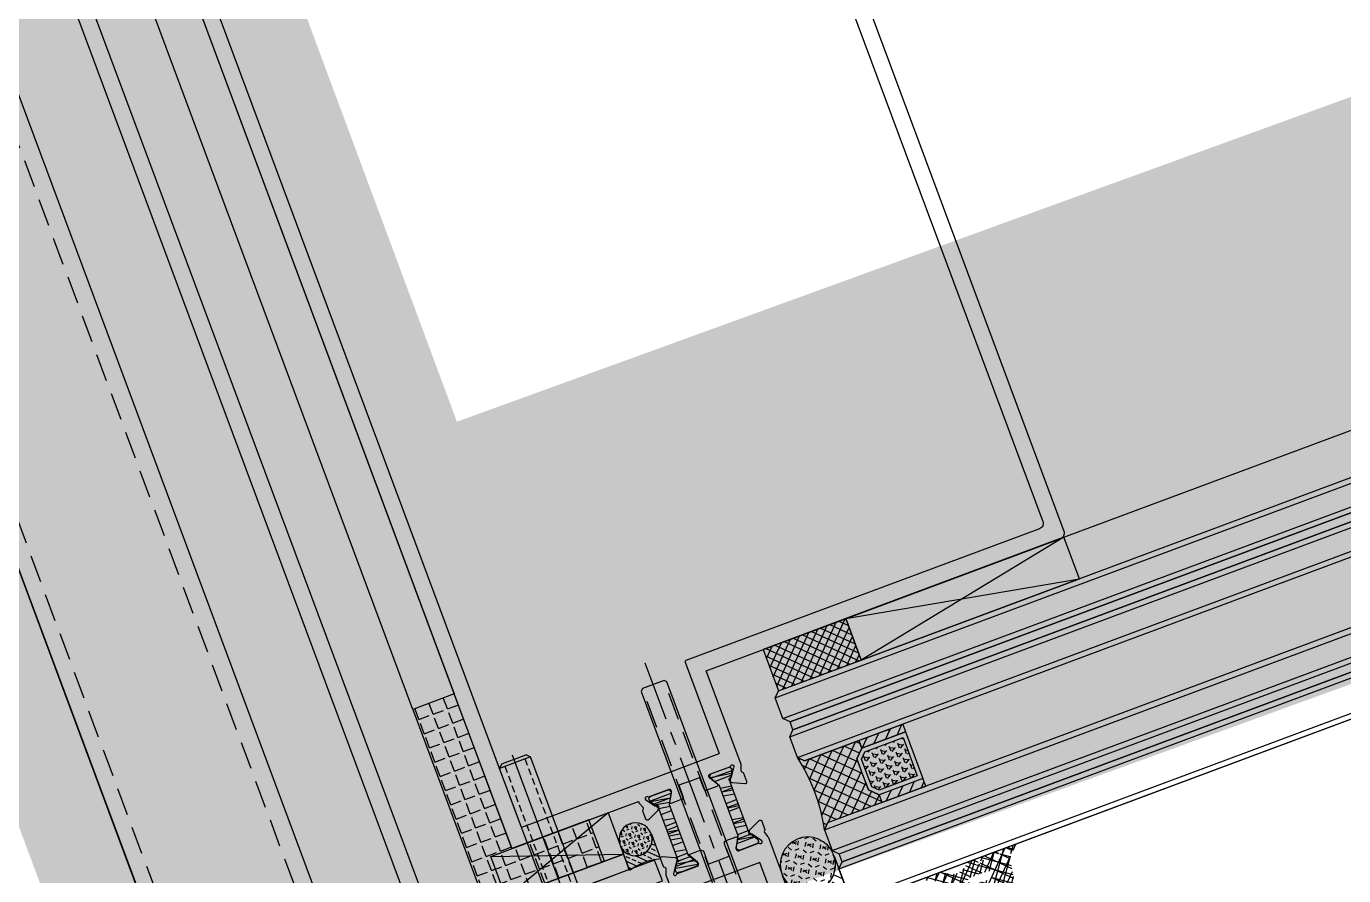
# Model space of a CAD drawing. Extents: x 12199666 to 24617114, y 1197707 to 2548648.
# Drawn here: x 12307896.8 to 12308135.7, y 1247603.9 to 1247757.8 of the extents above; entities that cross this region are included whole.
import ezdxf

# ---------------------------------------------------------------- set-up
doc = ezdxf.new("R2010")
doc.units = 0
doc.header["$LTSCALE"] = 10
doc.header["$MEASUREMENT"] = 0
for name, pattern in [('TX-PLAN-T1-F11$0$CENTER', [2, 1.25, -0.25, 0.25, -0.25]), ('TX-PLAN-T1-F11$0$CENTER2', [1.125, 0.75, -0.125, 0.125, -0.125]), ('TX-PLAN-T1-F11$0$DASHED', [0.75, 0.5, -0.25]), ('TX-PLAN-T1-F11$0$HIDDEN', [0.375, 0.25, -0.125])]:
    doc.linetypes.add(name, pattern=pattern)
for name, color, linetype in [('TX-PLAN-T1-F11$0$01', 1, 'Continuous'), ('TX-PLAN-T1-F11$0$F-Alum', 4, 'Continuous'), ('TX-PLAN-T1-F11$0$F-Bolt', 32, 'Continuous'), ('TX-PLAN-T1-F11$0$F-dashed line', 8, 'TX-PLAN-T1-F11$0$DASHED'), ('TX-PLAN-T1-F11$0$F-Glass', 5, 'Continuous'), ('TX-PLAN-T1-F11$0$F-Glazing', 8, 'Continuous'), ('TX-PLAN-T1-F11$0$F-Misc', 1, 'Continuous'), ('TX-PLAN-T1-F11$0$F-seslants', 8, 'Continuous'), ('TX-PLAN-T1-F11$0$F_MISC', 8, 'Continuous'), ('TX-PLAN-T1-F11$0$HAT', 155, 'Continuous'), ('TX-PLAN-T1-F11$0$Hatch', 8, 'Continuous'), ('TX-PLAN-T1-F11$0$Hatch @ 1 VP1', 8, 'Continuous'), ('TX-PLAN-T1-F11$0$Hatch @ 1 VPModel', 8, 'Continuous'), ('TX-PLAN-T1-F11$0$PJ', 4, 'Continuous'), ('TX-PLAN-T1-F11$0$TC', 4, 'Continuous'), ('TX-PLAN-T1-F11$0$中心线', 1, 'TX-PLAN-T1-F11$0$CENTER2'), ('TX-PLAN-T1-F11$0$虚线', 8, 'TX-PLAN-T1-F11$0$HIDDEN'), ('TX-PLAN-T1-F11$0$螺栓钉类', 241, 'Continuous')]:
    doc.layers.add(name, color=color, linetype=linetype)
doc.layers.add('TX-PLAN-T1-F11$0$_EDO-ALUMINIUM-SECTION', color=90, linetype='Continuous', lineweight=30)
doc.layers.add('TX-PLAN-T1-F11$0$幕墙线', color=114, linetype='Continuous', lineweight=30)
doc.layers.add('TX-PLAN-T1-F11$0$bangong', color=5, linetype='Continuous', true_color=0x0000ff)
pattern_1 = [(30.0159999972559, (7246.22157835518, 83575.31519769797), (-1.375665006030534, 2.381185795183361), [2, -0.7500000000000002]), (120.0160000000013, (7246.22157835518, 83575.31519769797), (-2.381185795183363, -1.375665006030534), [1.999999999999999, -0.7499999999999996])]

# ---------------------------------------------------------------- blocks, each defined once
blk = doc.blocks.new('*U340')
at = {"layer": 'TX-PLAN-T1-F11$0$Hatch @ 1 VP1'}
h = blk.add_hatch(dxfattribs=at)
h.set_pattern_fill('M_GASKET-PISA', color=256, style=0, pattern_type=2)
h.set_pattern_definition([(35.42361603529756, (46.60972058696914, 1.263505759628975), (-0.8694256507828639, 1.222333439680349), []), (125.4236160352975, (46.60972058696914, 1.263505759628975), (-1.222333439680349, -0.8694256507828639), [])])
edge = h.paths.add_edge_path()
edge.add_arc((-1.005758292417113, 2.700000001565058), 1.500000000000064, 269.9999999999914, 310.5724313148193)
edge.add_line((-0.03014508089836454, 1.560623478412708), (1.229683999648614, 2.639376524703948))
edge.add_arc((2.205297211167363, 1.500000001551598), 1.500000000000089, 89.99999999999142, 130.5724313148186, ccw=False)
edge.add_line((2.20529721116759, 3.000000001551598), (2.741785272946117, 3.00000000156524))
edge.add_arc((2.741785272946345, 6.00000000156524), 3.000000000000028, 269.9999999999956, 323.2382780301331)
edge.add_line((5.145179432466875, 4.204534459154274), (7.713046174758574, 7.641857975019775))
edge.add_arc((7.793159313408751, 7.58200912360553), 0.09999999999985255, 115.93827802975, 143.2382780298942, ccw=False)
edge.add_line((7.749419046879666, 7.671935699677306), (9.503507258835953, 8.525123814462859))
edge.add_arc((9.394279516007828, 8.750000003056812), 0.249999999999963, 295.9069544241082, 449.9999999998437)
edge.add_line((9.39427951600851, 9.000000003056812), (6.620583798811595, 9.000000003062269))
edge.add_line((6.620583798811595, 9.000000003062269), (4.773622509620282, 8.04671219667307))
edge.add_arc((3.62699862340969, 10.26825527831079), 2.499999999999945, 214.0621029693552, 297.299999999996, ccw=False)
edge.add_arc((1.307391891253701, 8.70000000312939), 0.2999999999997213, 34.06210296926611, 89.99999999978287)
edge.add_line((1.307391891254838, 9.000000003128662), (-1.589216802361761, 9.000000003135028))
edge.add_arc((-1.589216802362216, 8.750000003135028), 0.2499999999999152, 89.99999999989583, 256.4770942316625)
edge.add_line((-1.64767532243286, 8.506930874220416), (-0.02726917610675628, 8.096945104279257))
edge.add_arc((-0.05179766443939116, 7.999999999915417), 0.0999999999999834, -90.00000000013023, 75.80132993312759, ccw=False)
edge.add_line((-0.05179766443961853, 7.899999999915053), (-0.108955418213327, 7.899999999915053))
edge.add_arc((-0.1089554182137817, 10.39999999991505), 2.499999999999434, 215.2344178976467, 270.00000000001046, ccw=False)
edge.add_arc((-2.2326314786485, 8.900000003135574), 0.1000000000007252, 35.234417898605, 90.00000000078164)
edge.add_line((-2.232631478649864, 9.000000003135938), (-4.881168839528527, 9.000000003142304))
edge.add_arc((-4.881168839528982, 8.750000003142304), 0.2500000000000154, 89.99999999989578, 256.4770942317193)
edge.add_line((-4.939627359599399, 8.506930874227692), (-3.319221213273295, 8.096945104286533))
edge.add_arc((-3.34374970160593, 7.999999999922693), 0.0999999999999834, -90.00000000013023, 75.80132993312759, ccw=False)
edge.add_line((-3.343749701606157, 7.899999999922329), (-3.400907455379411, 7.899999999922329))
edge.add_arc((-3.400907455379865, 10.39999999992233), 2.499999999999949, 214.3262280799825, 270.0000000000104, ccw=False)
edge.add_arc((-5.548092091564513, 8.933849210224253), 0.1000000000000372, 34.32622808016425, 110.1544525972612)
edge.add_arc((-6.443927377176806, 11.37464398673728), 2.499999999999543, 265.3665045616222, 290.154452597025, ccw=False)
edge.add_line((-6.645881460149894, 8.88281442828611), (-8.091786761774756, 9.000000003144123))
edge.add_arc((-8.111982170071997, 8.750817047299279), 0.2499999999999778, 85.36650456163848, 250.7880419743665)
edge.add_line((-8.194248104436383, 8.514740119067937), (-7.412072788158412, 8.239907198840228))
edge.add_arc((-8.075076055456293, 6.352997909141777), 1.999999999999966, 8.473551534714375, 70.64005609634751, ccw=False)
edge.add_line((-6.096908078050546, 6.64770361517094), (-5.244518011203127, 2.024790390883936))
edge.add_arc((-4.749999999999773, 2.098627621301603), 0.5000000000001517, 188.4921821239047, 359.9999999997688)
edge.add_line((-4.249999999999773, 2.098627621299784), (-4.249999999999773, 2.700000001565058))
edge.add_arc((-3.949999999999818, 2.700000001565058), 0.3000000000000682, 90, 180.0000000000217, ccw=False)
edge.add_line((-3.949999999999818, 3.00000000156524), (-1.55130166063168, 3.00000000156524))
edge.add_arc((-1.55130166063168, 2.700000001565058), 0.3000000000000966, 2.7114310796605423e-11, 90, ccw=False)
edge.add_line((-1.251301660631498, 2.700000001565058), (-1.251301660631498, 1.400000001564877))
edge.add_arc((-1.051301660631452, 1.400000001564877), 0.1999999999999602, 180.0000000000408, 270)
edge.add_line((-1.051301660631452, 1.200000001565058), (-1.00575829241734, 1.200000001565058))
edge = h.paths.add_edge_path(flags=16)
edge.add_arc((-1.310476532774146, 5.200000001565058), 0.4999999999999456, 188.3111422397304, 269.9999999999739)
edge.add_line((-1.310476532774373, 4.700000001565058), (1.520024613216037, 4.700000001565058))
edge.add_arc((1.520024613216037, 5.200000001565058), 0.4999999999999762, 270, 323.238278030144)
edge.add_line((1.920590306469421, 4.900755744496564), (2.29411737345049, 5.400755744496564))
edge.add_arc((1.893551680196879, 5.700000001565058), 0.5000000000000022, 323.2382780301569, 450)
edge.add_line((1.893551680196879, 6.200000001565058), (-1.456559369031083, 6.200000001565058))
edge.add_arc((-1.456559369031311, 5.700000001565058), 0.4999999999998603, 89.99999999997395, 188.3111422397347)
edge.add_line((-1.95130821782368, 5.627725686498707), (-1.80522538156697, 5.127725686498707))
at = {"layer": 'TX-PLAN-T1-F11$0$Hatch @ 1 VPModel'}
h = blk.add_hatch(dxfattribs=at)
h.set_pattern_fill('M_GASKET-PISA', color=256, style=0, pattern_type=2)
h.set_pattern_definition([(45, (45.74999999999977, 8.999999999998408), (-1.060660171779821, 1.060660171779821), []), (135, (45.74999999999977, 8.999999999998408), (-1.060660171779821, -1.060660171779821), [])])
edge = h.paths.add_edge_path()
edge.add_arc((-1.005758292417113, 2.700000001565058), 1.500000000000064, 269.9999999999914, 310.5724313148193)
edge.add_line((-0.03014508089836454, 1.560623478412708), (1.229683999648614, 2.639376524703948))
edge.add_arc((2.205297211167363, 1.500000001551598), 1.500000000000089, 89.99999999999142, 130.5724313148186, ccw=False)
edge.add_line((2.20529721116759, 3.000000001551598), (2.741785272946117, 3.00000000156524))
edge.add_arc((2.741785272946345, 6.00000000156524), 3.000000000000028, 269.9999999999956, 323.2382780301331)
edge.add_line((5.145179432466875, 4.204534459154274), (7.713046174758574, 7.641857975019775))
edge.add_arc((7.793159313408751, 7.58200912360553), 0.09999999999985255, 115.93827802975, 143.2382780298942, ccw=False)
edge.add_line((7.749419046879666, 7.671935699677306), (9.503507258835953, 8.525123814462859))
edge.add_arc((9.394279516007828, 8.750000003056812), 0.249999999999963, 295.9069544241082, 449.9999999998437)
edge.add_line((9.39427951600851, 9.000000003056812), (6.620583798811595, 9.000000003062269))
edge.add_line((6.620583798811595, 9.000000003062269), (4.773622509620282, 8.04671219667307))
edge.add_arc((3.62699862340969, 10.26825527831079), 2.499999999999945, 214.0621029693552, 297.299999999996, ccw=False)
edge.add_arc((1.307391891253701, 8.70000000312939), 0.2999999999997213, 34.06210296926611, 89.99999999978287)
edge.add_line((1.307391891254838, 9.000000003128662), (-1.589216802361761, 9.000000003135028))
edge.add_arc((-1.589216802362216, 8.750000003135028), 0.2499999999999152, 89.99999999989583, 256.4770942316625)
edge.add_line((-1.64767532243286, 8.506930874220416), (-0.02726917610675628, 8.096945104279257))
edge.add_arc((-0.05179766443939116, 7.999999999915417), 0.0999999999999834, -90.00000000013023, 75.80132993312759, ccw=False)
edge.add_line((-0.05179766443961853, 7.899999999915053), (-0.108955418213327, 7.899999999915053))
edge.add_arc((-0.1089554182137817, 10.39999999991505), 2.499999999999434, 215.2344178976467, 270.00000000001046, ccw=False)
edge.add_arc((-2.2326314786485, 8.900000003135574), 0.1000000000007252, 35.234417898605, 90.00000000078164)
edge.add_line((-2.232631478649864, 9.000000003135938), (-4.881168839528527, 9.000000003142304))
edge.add_arc((-4.881168839528982, 8.750000003142304), 0.2500000000000154, 89.99999999989578, 256.4770942317193)
edge.add_line((-4.939627359599399, 8.506930874227692), (-3.319221213273295, 8.096945104286533))
edge.add_arc((-3.34374970160593, 7.999999999922693), 0.0999999999999834, -90.00000000013023, 75.80132993312759, ccw=False)
edge.add_line((-3.343749701606157, 7.899999999922329), (-3.400907455379411, 7.899999999922329))
edge.add_arc((-3.400907455379865, 10.39999999992233), 2.499999999999949, 214.3262280799825, 270.0000000000104, ccw=False)
edge.add_arc((-5.548092091564513, 8.933849210224253), 0.1000000000000372, 34.32622808016425, 110.1544525972612)
edge.add_arc((-6.443927377176806, 11.37464398673728), 2.499999999999543, 265.3665045616222, 290.154452597025, ccw=False)
edge.add_line((-6.645881460149894, 8.88281442828611), (-8.091786761774756, 9.000000003144123))
edge.add_arc((-8.111982170071997, 8.750817047299279), 0.2499999999999778, 85.36650456163848, 250.7880419743665)
edge.add_line((-8.194248104436383, 8.514740119067937), (-7.412072788158412, 8.239907198840228))
edge.add_arc((-8.075076055456293, 6.352997909141777), 1.999999999999966, 8.473551534714375, 70.64005609634751, ccw=False)
edge.add_line((-6.096908078050546, 6.64770361517094), (-5.244518011203127, 2.024790390883936))
edge.add_arc((-4.749999999999773, 2.098627621301603), 0.5000000000001517, 188.4921821239047, 359.9999999997688)
edge.add_line((-4.249999999999773, 2.098627621299784), (-4.249999999999773, 2.700000001565058))
edge.add_arc((-3.949999999999818, 2.700000001565058), 0.3000000000000682, 90, 180.0000000000217, ccw=False)
edge.add_line((-3.949999999999818, 3.00000000156524), (-1.55130166063168, 3.00000000156524))
edge.add_arc((-1.55130166063168, 2.700000001565058), 0.3000000000000966, 2.7114310796605423e-11, 90, ccw=False)
edge.add_line((-1.251301660631498, 2.700000001565058), (-1.251301660631498, 1.400000001564877))
edge.add_arc((-1.051301660631452, 1.400000001564877), 0.1999999999999602, 180.0000000000408, 270)
edge.add_line((-1.051301660631452, 1.200000001565058), (-1.00575829241734, 1.200000001565058))
edge = h.paths.add_edge_path(flags=16)
edge.add_arc((-1.310476532774146, 5.200000001565058), 0.4999999999999456, 188.3111422397304, 269.9999999999739)
edge.add_line((-1.310476532774373, 4.700000001565058), (1.520024613216037, 4.700000001565058))
edge.add_arc((1.520024613216037, 5.200000001565058), 0.4999999999999762, 270, 323.238278030144)
edge.add_line((1.920590306469421, 4.900755744496564), (2.29411737345049, 5.400755744496564))
edge.add_arc((1.893551680196879, 5.700000001565058), 0.5000000000000022, 323.2382780301569, 450)
edge.add_line((1.893551680196879, 6.200000001565058), (-1.456559369031083, 6.200000001565058))
edge.add_arc((-1.456559369031311, 5.700000001565058), 0.4999999999998603, 89.99999999997395, 188.3111422397347)
edge.add_line((-1.95130821782368, 5.627725686498707), (-1.80522538156697, 5.127725686498707))
blk = doc.blocks.new('TX-PLAN-T1-F11$0$A$C08103915')
at = {"layer": 'TX-PLAN-T1-F11$0$Hatch'}
blk.add_blockref('*U340', (0, 0), dxfattribs=at)
blk = doc.blocks.new('*U170')
at = {"layer": 'TX-PLAN-T1-F11$0$HAT'}
h = blk.add_hatch(dxfattribs=at)
h.set_pattern_fill('ANSI33', color=256, scale=0.8333333333333334)
h.set_pattern_definition([(45, (-71600.10462562989, -19870.70319001427), (-1.870886691889406, 1.870886691889406), []), (45, (-71598.23373812989, -19870.70319001427), (-1.870886691889406, 1.870886691889406), [1.322916666666667, -0.6614583333333337])])
edge = h.paths.add_edge_path()
edge.add_arc((5, 18.47060166783501), 19.13538936034043, 254.8530260690202, 285.14697393097975, ccw=False)
edge.add_line((0, -5.921189464667496e-16), (0, -7.911287266330572))
edge.add_arc((5, -8.171557151248035), 5.006769458742329, 2.979783772836811, 177.0202162271633, ccw=False)
edge.add_line((10, -7.911287266330572), (10, -8.881784197001252e-16))
h = blk.add_hatch(dxfattribs=at)
h.set_pattern_fill('HEX', color=256, scale=0.8333333333333334)
h.set_pattern_definition([(0, (-71600.10462562989, -19870.70319001427), (0, 1.374815), [0.79375, -1.5875]), (120, (-71600.10462562989, -19870.70319001427), (-1.190624715503903, -0.6874074999999996), [0.7937499999999992, -1.587499999999998]), (59.99999999999999, (-71599.31087562989, -19870.70319001427), (-1.190624715503903, 0.6874075000000001), [0.7937499999999998, -1.5875])])
edge = h.paths.add_edge_path()
edge.add_arc((5, -8.17155715124803), 5.006769458742329, 0, 360)
at = {"layer": 'TX-PLAN-T1-F11$0$01'}
blk.add_lwpolyline([(10, -5.921189464667496e-16, -0.1329575385010826), (0, -5.921189464667496e-16), (0, -7.911287266330572, -0.9492999147649731), (10, -7.911287266330572)], format="xyb", close=True, dxfattribs=at)
blk.add_circle((5, -8.17155715124803), 5.006769458742329, dxfattribs=at)
blk = doc.blocks.new('*U163')
at = {"linetype": 'Continuous'}
for points in [[(-39.56000000512402, 1.000000000547189), (-39.55999974921176, 715.1501505394342), (-41.07999974921176, 715.1501505388864), (-41.08000000512402, 0.9999999999995453)], [(-14.04000000000174, 1.000000001268106), (-14.03999974408948, 715.1501505401551), (-15.55999974408948, 715.150150540155), (-15.56000000000174, 1.000000001268219)]]:
    blk.add_hatch(color=4, dxfattribs=at).paths.add_polyline_path(points)
at = {"layer": 'TX-PLAN-T1-F11$0$TC'}
h = blk.add_hatch(dxfattribs=at)
h.set_pattern_fill('ANSI31', color=256, scale=0.5, style=0)
h.set_pattern_definition([(45, (41571.46289831595, 2291.421798867439), (-1.122532015133644, 1.122532015133644), [])])
h.paths.add_polyline_path([(-32.06000000512402, 19.99999538405465), (-32.06000001701294, 11.49999538405465), (-33.56000002024346, 11.49999538405465), (-33.56000000835455, 19.99999538405465)])
h = blk.add_hatch(dxfattribs=at)
h.set_pattern_fill('HONEY', color=256, scale=0.3, style=0)
h.set_pattern_definition([(0, (41571.46289831595, 2291.421798879027), (1.42875, 0.8248889999999999), [0.9524999999999999, -1.905]), (120, (41571.46289831595, 2291.421798879027), (-1.428749829302342, 0.8248892956570172), [0.9524999999999981, -1.904999999999996]), (59.99999999999999, (41571.46289831595, 2291.421798879027), (1.706976584081587e-07, 1.649778295657017), [-1.905, 0.9524999999999999])])
h.paths.add_polyline_path([(-24.89137084665388, 10.79999538405756), (-23.8599999967523, 11.83136623395914), (-23.8599999967523, 19.19999538405902), (-31.26000000836619, 19.19999538405902), (-31.26000000836619, 11.83136623395914), (-30.22862915846461, 10.79999538405756)])
h = blk.add_hatch(dxfattribs=at)
h.set_pattern_fill('ANSI31', color=256, scale=0.5, style=0)
h.set_pattern_definition([(45, (41571.46289831595, 2291.421798879027), (-1.122532015133644, 1.122532015133644), [])])
h.paths.add_polyline_path([(-23.06000000865286, 19.99999538405465), (-23.05999999676395, 11.49999538405465), (-21.55999999353342, 11.49999538405465), (-21.56000000542234, 19.99999538405465)])
h = blk.add_hatch(dxfattribs=at)
h.set_pattern_fill('ANSI31', color=256, scale=0.5, style=0)
h.set_pattern_definition([(45, (41571.46289831595, 2291.421798876314), (-1.122532015133644, 1.122532015133644), [])])
h.paths.add_polyline_path([(-23.05999999999447, 19.99999538405465), (-23.05999998811283, 11.49999538405465), (-21.55999998488231, 11.49999538405465), (-21.55999999676395, 19.99999538405465)])
h = blk.add_hatch(dxfattribs=at)
h.set_pattern_fill('ANSI37', color=256, scale=0.5, style=0)
h.set_pattern_definition([(45, (41571.46289831595, 2291.421798879027), (-1.122532015133644, 1.122532015133644), []), (135, (41571.46289831595, 2291.421798879027), (-1.122532015133644, -1.122532015133644), [])])
edge = h.paths.add_edge_path()
edge.add_line((-27.560000006521, 9.999995384054653), (-30.56000000835455, 9.999995384054653))
edge.add_line((-30.56000000835455, 9.999995384054653), (-32.06000000835455, 11.49999538405465))
edge.add_line((-32.06000000835455, 11.49999538405465), (-33.56000000512402, 11.49999538405465))
edge.add_line((-33.56000000512402, 11.49999538405465), (-33.56000000512402, 1.000000001267761))
edge.add_line((-33.56000000512402, 1.000000001267761), (-34.56000000512402, 1.267761007284207e-09))
edge.add_arc((-27.56000000688844, -31.14559677375994), 31.92253433623205, 77.33320347818409, 102.66679652181591, ccw=False)
edge.add_line((-20.56000000865286, 1.267761007284207e-09), (-21.56000000865286, 1.000000001267761))
edge.add_line((-21.56000000865286, 1.000000001267761), (-21.56000000865286, 11.49999538405465))
edge.add_line((-21.56000000865286, 11.49999538405465), (-23.06000000542234, 11.49999538405465))
edge.add_line((-23.06000000542234, 11.49999538405465), (-24.56000000542234, 9.999995384054653))
edge.add_line((-24.56000000542234, 9.999995384054653), (-27.560000006521, 9.999995384054653))
at = {"color": 4, "linetype": 'Continuous'}
for points in [[(-39.56000000512402, 1.000000000547189), (-39.55999974921176, 715.1501505394342), (-41.07999974921176, 715.1501505388864), (-41.08000000512402, 0.9999999999995453)], [(-14.04000000000174, 1.000000001268106), (-14.03999974408948, 715.1501505401551), (-15.55999974408948, 715.150150540155), (-15.56000000000174, 1.000000001268219)]]:
    blk.add_lwpolyline(points, close=True, dxfattribs=at)
at = {"layer": 'TX-PLAN-T1-F11$0$F-Glass'}
for points in [[(-49.07999974921176, 715.1501505388866), (-49.08000000512402, 0.9999999999995453), (-48.08000000512402, -4.547473508864641e-13), (-42.08000000512402, -4.547473508864641e-13), (-41.08000000512402, 0.9999999999995453), (-41.07999974921176, 715.1501505388868)], [(-33.55999974921176, 715.150150540155), (-33.56000000512402, 1.000000001267765), (-34.56000000512402, 1.267764559997886e-09), (-38.56000000512402, 5.471889608088532e-10), (-39.56000000512402, 1.000000000547189), (-39.55999974921176, 715.1501505394344)], [(-21.55999974408948, 715.150150540155), (-21.55999999999447, 1.000000001267765), (-20.55999999999447, 1.267764559997886e-09), (-16.55999999999447, 1.267764559997886e-09), (-15.55999999999447, 1.000000001267765), (-15.55999974408948, 715.150150540155)], [(-14.03999974408948, 715.1501505401551), (-14.04000000000174, 1.000000001268106), (-13.04000000000174, 1.268105620511051e-09), (-9.040000000001742, 1.988681219700084e-09), (-8.040000000001742, 1.000000001988681), (-8.03999974408948, 715.150150540876)]]:
    blk.add_lwpolyline(points, dxfattribs=at)
at = {"layer": 'TX-PLAN-T1-F11$0$PJ'}
for points in [[(-32.06000000512402, 19.99999538405465), (-32.06000001701294, 11.49999538405465), (-33.56000002024346, 11.49999538405465), (-33.56000000835455, 19.99999538405465)], [(-23.06000000865286, 19.99999538405465), (-23.05999999676395, 11.49999538405465), (-21.55999999353342, 11.49999538405465), (-21.56000000542234, 19.99999538405465)], [(-23.05999999999447, 19.99999538405465), (-23.05999998811283, 11.49999538405465), (-21.55999998488231, 11.49999538405465), (-21.55999999676395, 19.99999538405465)]]:
    blk.add_lwpolyline(points, close=True, dxfattribs=at)
at = {"layer": 'TX-PLAN-T1-F11$0$PJ', "ltscale": 3}
for points in [[(-24.55999999676395, 9.999995384054653), (-23.05999999676395, 11.49999538405465), (-23.05999999676395, 19.99999538405465), (-32.06000000835455, 19.99999538405465), (-32.06000000835455, 11.49999538405465), (-30.56000000835455, 9.999995384054653)], [(-24.89137084665388, 10.79999538405756), (-23.8599999967523, 11.83136623395914), (-23.8599999967523, 19.19999538405902), (-31.26000000836619, 19.19999538405902), (-31.26000000836619, 11.83136623395914), (-30.22862915846461, 10.79999538405756)]]:
    blk.add_lwpolyline(points, close=True, dxfattribs=at)
at = {"layer": 'TX-PLAN-T1-F11$0$PJ'}
blk.add_lwpolyline([(-27.560000006521, 9.999995384054653), (-30.56000000835455, 9.999995384054653), (-32.06000000835455, 11.49999538405465), (-33.56000000512402, 11.49999538405465), (-33.56000000512402, 1.000000001267761), (-34.56000000512402, 1.267761007284207e-09, -0.1109910802000259), (-20.56000000865286, 1.267761007284207e-09), (-21.56000000865286, 1.000000001267761), (-21.56000000865286, 11.49999538405465), (-23.06000000542234, 11.49999538405465), (-24.56000000542234, 9.999995384054653)], format="xyb", close=True, dxfattribs=at)
at = {"layer": 'TX-PLAN-T1-F11$0$TC', "color": 9, "linetype": 'Continuous'}
for p, q in [((-48.08000000512402, -4.547473508864641e-13), (-48.07999974921176, 715.1501505388866)), ((-42.08000000512402, -4.547473508864641e-13), (-42.07999974921176, 715.1501505388868)), ((-38.56000000512402, 5.471889608088532e-10), (-38.55999974921176, 715.1501505394344)), ((-34.56000000512402, 1.267764559997886e-09), (-34.55999974921176, 715.150150540155)), ((-20.55999999999447, 1.267764559997886e-09), (-20.55999974408948, 715.150150540155)), ((-16.55999999999447, 1.267764559997886e-09), (-16.55999974408948, 715.150150540155)), ((-13.04000000000174, 1.268105620511051e-09), (-13.03999974408948, 715.1501505401551)), ((-9.040000000001742, 1.988681219700084e-09), (-9.03999974408948, 715.150150540876))]:
    blk.add_line(p, q, dxfattribs=at)
blk = doc.blocks.new('*U162')
at = {"layer": 'TX-PLAN-T1-F11$0$F-Misc'}
blk.add_lwpolyline([(0, -8.000024006068998), (0, 0), (-42.21253623487424, 0), (-42.21253623487424, -8.000024006068998)], close=True, dxfattribs=at)
for points in [[(0, -8.000024006068998), (-42.21253623487424, 0)], [(-42.21253623487424, -8.000024006068998), (0, 0)]]:
    blk.add_lwpolyline(points, dxfattribs=at)
blk = doc.blocks.new('TX-PLAN-T1-F11$0$qertqtwet')
at = {"layer": 'TX-PLAN-T1-F11$0$F-Glazing'}
h = blk.add_hatch(dxfattribs=at)
h.set_pattern_fill('ANSI37', color=256, angle=270.0000000000034, style=0)
h.set_pattern_definition([(315.0000000000033, (-29614.42304775224, -25731.69154979243), (1.122532015133579, 1.122532015133709), []), (45.00000000000334, (-29614.42304775224, -25731.69154979243), (-1.122532015133709, 1.122532015133579), [])])
h.paths.add_polyline_path([(-29820.57937317537, -22812.52878940574), (-29818.8122062625, -22812.52878940575), (-29818.8122062625, -22810.33161240899, 0.323428697050681), (-29824.22649746502, -22816.97082330404), (-29822.2096299913, -22816.97082330405, -0.1185157189850159), (-29821.23881053725, -22812.93261066923, -0.2818610536571748)])
h.paths.add_polyline_path([(-29822.2096299913, -22816.97082330405), (-29824.22649746502, -22816.97082330404, 0.3560576311528728), (-29818.8122062625, -22824.46540130571), (-29818.8122062625, -22821.41285720236), (-29820.57937317537, -22821.41285720236, -0.2818610536571745), (-29821.23881053725, -22821.00903593886, -0.1185157189850159)])
at = {"color": 8, "linetype": 'TX-PLAN-T1-F11$0$DASHED'}
for p, q in [((-29818.81220626278, -22814.88745477372, -46928.13187290396), (-29758.81220626278, -22814.88745477372, -46928.13187290396)), ((-29818.81220626278, -22814.88745477372, -46928.13187290396), (-29758.81220626278, -22814.88745477372, -46928.13187290396)), ((-29818.81220626278, -22819.05412144038, -46928.13187290396), (-29758.81220626278, -22819.05412144038, -46928.13187290396)), ((-29818.81220626278, -22819.05412144038, -46928.13187290396), (-29758.81220626278, -22819.05412144038, -46928.13187290396))]:
    blk.add_line(p, q, dxfattribs=at)
at = {"color": 8, "linetype": 'TX-PLAN-T1-F11$0$CENTER'}
blk.add_line((-29825.47887292947, -22816.97078810705, -46928.13187290396), (-29754.64553959612, -22816.97078810705, -46928.13187290396), dxfattribs=at)
blk.add_line((-29825.47887292947, -22816.97078810705, -46928.13187290396), (-29754.64553959612, -22816.97078810705, -46928.13187290396), dxfattribs=at)
blk.add_arc((-29816.92428280844, -22817.39850685732, -23464.06593645198), 7.314728437362906, 104.9572881810436, 255.0427118187282)
at = {"layer": 'TX-PLAN-T1-F11$0$F-Bolt', "elevation": -46928.13187290396}
blk.add_lwpolyline([(-29820.98789410364, -22820.49255707884, 0.2099352819367999), (-29819.32357117219, -22821.47078796239), (-29818.81220753584, -22821.47078810705), (-29818.81220498975, -22812.47078810705), (-29819.3235686261, -22812.47078796277, 0.2099352819368), (-29820.98789211101, -22813.44901790502, 0.1433843212667726), (-29822.08493336194, -22816.35715081947), (-29820.79994085657, -22816.35715118109), (-29820.79994120376, -22817.58442390836), (-29822.08493370902, -22817.58442354483, 0.1433843212667727)], format="xyb", close=True, dxfattribs=at)
blk.add_lwpolyline([(-29820.98789410364, -22820.49255707884, 0.2099352819367999), (-29819.32357117219, -22821.47078796239), (-29818.81220753584, -22821.47078810705), (-29818.81220498975, -22812.47078810705), (-29819.3235686261, -22812.47078796277, 0.2099352819368), (-29820.98789211101, -22813.44901790502, 0.1433843212667726), (-29822.08493336194, -22816.35715081947), (-29820.79994085657, -22816.35715118109), (-29820.79994120376, -22817.58442390836), (-29822.08493370902, -22817.58442354483, 0.1433843212667727)], format="xyb", close=True, dxfattribs=at)
blk.add_lwpolyline([(-29818.81220626278, -22819.47078810705), (-29759.22887292947, -22819.47078810705), (-29758.81220626278, -22819.05412144038), (-29758.81220626278, -22814.88745477372), (-29759.22887292947, -22814.47078810705), (-29818.81220626278, -22814.47078810705)], dxfattribs=at)
blk.add_lwpolyline([(-29818.81220626278, -22819.47078810705), (-29759.22887292947, -22819.47078810705), (-29758.81220626278, -22819.05412144038), (-29758.81220626278, -22814.88745477372), (-29759.22887292947, -22814.47078810705), (-29818.81220626278, -22814.47078810705)], dxfattribs=at)
blk = doc.blocks.new('*U341')
at = {"layer": 'TX-PLAN-T1-F11$0$Hatch @ 1 VP1'}
h = blk.add_hatch(dxfattribs=at)
h.set_pattern_fill('M_SYNTHETIC-PISA', color=256, pattern_type=2)
h.set_pattern_definition([(80.42361603529756, (60.74734227051181, 419.571008317605), (-5.916388149900571, 0.9981739626518497), []), (80.42361603529756, (61.48689078924938, 419.4462365722735), (-5.916388149900571, 0.9981739626518497), []), (80.42361603529756, (62.22643930798695, 419.321464826942), (-5.916388149900571, 0.9981739626518497), []), (80.42361603529756, (64.44508486419966, 418.9471495909476), (-5.916388149900571, 0.9981739626518497), [])])
edge = h.paths.add_edge_path()
edge.add_arc((-6.87320508075617, -1.599999999999832), 0.5000000000000772, 270.0000000000381, 300.0000000000389, ccw=False)
edge.add_line((-6.873205080755838, -2.099999999999909), (-6.900000000000205, -2.099999999999909))
edge.add_arc((-6.900000000000205, -1.599999999999909), 0.5, 180, 270, ccw=False)
edge.add_line((-7.400000000000205, -1.599999999999909), (-7.400000000000205, 1.600000000000364))
edge.add_arc((-6.900000000000205, 1.600000000000364), 0.5, 90, 180, ccw=False)
edge.add_line((-6.900000000000205, 2.100000000000364), (-6.873205080757202, 2.099999999999909))
edge.add_arc((-6.873205080757574, 1.599999999999688), 0.5000000000002212, 59.999999999965496, 89.99999999995748, ccw=False)
edge.add_line((-6.623205080757202, 2.033012701891948), (-4.833974596215853, 1))
edge.add_line((-4.833974596215853, 1), (4.833974596215398, 1))
edge.add_line((4.833974596215398, 1), (6.623205080756748, 2.033012701891948))
edge.add_arc((6.87320508075709, 1.599999999999793), 0.5000000000001159, 90.00000000003928, 120.00000000003769, ccw=False)
edge.add_line((6.873205080756748, 2.099999999999909), (6.89999999999975, 2.100000000000364))
edge.add_arc((6.89999999999975, 1.600000000000364), 0.5, 0, 90, ccw=False)
edge.add_line((7.39999999999975, 1.600000000000364), (7.39999999999975, -1.599999999999909))
edge.add_arc((6.89999999999975, -1.599999999999909), 0.5, -90, 0, ccw=False)
edge.add_line((6.89999999999975, -2.099999999999909), (6.873205080755383, -2.099999999999909))
edge.add_arc((6.873205080755718, -1.599999999999822), 0.5000000000000873, 239.99999999996152, 269.99999999996163, ccw=False)
edge.add_line((6.623205080755383, -2.033012701891948), (4.833974596216308, -1))
edge.add_line((4.833974596216308, -1), (-4.833974596216308, -1))
edge.add_line((-4.833974596216308, -1), (-6.623205080755838, -2.033012701891948))
at = {"layer": 'TX-PLAN-T1-F11$0$Hatch @ 1 VPModel'}
h = blk.add_hatch(dxfattribs=at)
h.set_pattern_fill('M_SYNTHETIC-PISA', color=256, pattern_type=2)
h.set_pattern_definition([(90, (-9.900000006500932, 423.8302261678061), (-6, 3.673940397442059e-16), []), (90, (-9.150000006500932, 423.8302261678061), (-6, 3.673940397442059e-16), []), (90, (-8.400000006500932, 423.8302261678061), (-6, 3.673940397442059e-16), []), (90, (-6.150000006500932, 423.8302261678061), (-6, 3.673940397442059e-16), [])])
edge = h.paths.add_edge_path()
edge.add_arc((-6.87320508075617, -1.599999999999832), 0.5000000000000772, 270.0000000000381, 300.0000000000389, ccw=False)
edge.add_line((-6.873205080755838, -2.099999999999909), (-6.900000000000205, -2.099999999999909))
edge.add_arc((-6.900000000000205, -1.599999999999909), 0.5, 180, 270, ccw=False)
edge.add_line((-7.400000000000205, -1.599999999999909), (-7.400000000000205, 1.600000000000364))
edge.add_arc((-6.900000000000205, 1.600000000000364), 0.5, 90, 180, ccw=False)
edge.add_line((-6.900000000000205, 2.100000000000364), (-6.873205080757202, 2.099999999999909))
edge.add_arc((-6.873205080757574, 1.599999999999688), 0.5000000000002212, 59.999999999965496, 89.99999999995748, ccw=False)
edge.add_line((-6.623205080757202, 2.033012701891948), (-4.833974596215853, 1))
edge.add_line((-4.833974596215853, 1), (4.833974596215398, 1))
edge.add_line((4.833974596215398, 1), (6.623205080756748, 2.033012701891948))
edge.add_arc((6.87320508075709, 1.599999999999793), 0.5000000000001159, 90.00000000003928, 120.00000000003769, ccw=False)
edge.add_line((6.873205080756748, 2.099999999999909), (6.89999999999975, 2.100000000000364))
edge.add_arc((6.89999999999975, 1.600000000000364), 0.5, 0, 90, ccw=False)
edge.add_line((7.39999999999975, 1.600000000000364), (7.39999999999975, -1.599999999999909))
edge.add_arc((6.89999999999975, -1.599999999999909), 0.5, -90, 0, ccw=False)
edge.add_line((6.89999999999975, -2.099999999999909), (6.873205080755383, -2.099999999999909))
edge.add_arc((6.873205080755718, -1.599999999999822), 0.5000000000000873, 239.99999999996152, 269.99999999996163, ccw=False)
edge.add_line((6.623205080755383, -2.033012701891948), (4.833974596216308, -1))
edge.add_line((4.833974596216308, -1), (-4.833974596216308, -1))
edge.add_line((-4.833974596216308, -1), (-6.623205080755838, -2.033012701891948))
blk = doc.blocks.new('TX-PLAN-T1-F11$0$A$C455C3A01')
at = {"color": 0, "linetype": 'ByBlock'}
blk.add_lwpolyline([(-6.623205080755838, -2.033012701891948, -0.1316524975873993), (-6.873205080755838, -2.099999999999909), (-6.900000000000205, -2.099999999999909, -0.414213562373095), (-7.400000000000205, -1.599999999999909), (-7.400000000000205, 1.600000000000364, -0.414213562373095), (-6.900000000000205, 2.100000000000364), (-6.873205080757202, 2.099999999999909, -0.1316524975873601), (-6.623205080757202, 2.033012701891948), (-4.833974596215853, 1), (4.833974596215398, 1), (6.623205080756748, 2.033012701891948, -0.1316524975873888), (6.873205080756748, 2.099999999999909), (6.89999999999975, 2.100000000000364, -0.4142135623730949), (7.39999999999975, 1.600000000000364), (7.39999999999975, -1.599999999999909, -0.4142135623730951), (6.89999999999975, -2.099999999999909), (6.873205080755383, -2.099999999999909, -0.1316524975873966), (6.623205080755383, -2.033012701891948), (4.833974596216308, -1), (-4.833974596216308, -1)], format="xyb", close=True, dxfattribs=at)
at = {"layer": 'TX-PLAN-T1-F11$0$Hatch'}
blk.add_blockref('*U341', (0, 0), dxfattribs=at)
blk = doc.blocks.new('*U181')
at = {"layer": 'TX-PLAN-T1-F11$0$HAT'}
h = blk.add_hatch(dxfattribs=at)
h.set_pattern_fill('ANSI33', color=256, scale=0.5)
h.set_pattern_definition([(44.99999999999999, (-42960.06277537793, -11922.42191400856), (-1.122532015133644, 1.122532015133644), []), (44.99999999999999, (-42958.94024287794, -11922.42191400856), (-1.122532015133644, 1.122532015133644), [0.7937500000000004, -0.3968750000000002])])
edge = h.paths.add_edge_path()
edge.add_arc((3, 11.082361000701), 11.48123361620425, 254.8530260690202, 285.14697393097975, ccw=False)
edge.add_line((0, -1.77635683940025e-15), (0, -4.746772359798345))
edge.add_arc((3, -4.902934290748822), 3.004061675245397, 2.979783772836811, 177.0202162271633, ccw=False)
edge.add_line((6, -4.746772359798345), (6, -1.77635683940025e-15))
h = blk.add_hatch(dxfattribs=at)
h.set_pattern_fill('HEX', color=256, scale=0.5)
h.set_pattern_definition([(0, (-42960.06277537793, -11922.42191400856), (0, 0.8248889999999994), [0.47625, -0.9525]), (120, (-42960.06277537793, -11922.42191400856), (-0.7143748293023419, -0.4124444999999997), [0.4762499999999995, -0.9524999999999989]), (59.99999999999999, (-42959.58652537793, -11922.42191400856), (-0.7143748293023419, 0.4124444999999999), [0.4762499999999997, -0.9524999999999995])])
edge = h.paths.add_edge_path()
edge.add_arc((3, -4.902934290748819), 3.004061675245397, 0, 360)
at = {"layer": 'TX-PLAN-T1-F11$0$01'}
blk.add_lwpolyline([(6, -1.77635683940025e-15, -0.1329575385010826), (0, -1.77635683940025e-15), (0, -4.746772359798345, -0.9492999147649731), (6, -4.746772359798345)], format="xyb", close=True, dxfattribs=at)
blk.add_circle((3, -4.902934290748819), 3.004061675245397, dxfattribs=at)
blk = doc.blocks.new('*U175')
at = {"layer": 'TX-PLAN-T1-F11$0$中心线', "color": 1, "linetype": 'TX-PLAN-T1-F11$0$CENTER', "ltscale": 2.357947691000002}
blk.add_line((-2.842170943040401e-14, 30.90048662063384), (2.842170943040401e-14, -4.956409502317115), dxfattribs=at)
at = {"layer": 'TX-PLAN-T1-F11$0$虚线', "linetype": 'TX-PLAN-T1-F11$0$HIDDEN', "ltscale": 0.5}
for p, q in [((-1.948286311568523, 1.13686837721616e-13), (-1.94828631156858, 30.00000000000011)), ((1.948286311568523, 1.13686837721616e-13), (1.948286311568467, 30.00000000000011))]:
    blk.add_line(p, q, dxfattribs=at)
at = {"layer": 'TX-PLAN-T1-F11$0$螺栓钉类', "color": 241, "linetype": 'Continuous'}
for p, q in [((-2.40807576862025, 30.00000000000011), (-2.999791744951636, 29.40828402366867)), ((2.99979174495158, 29.40828402366867), (-2.999791744951636, 29.40828402366867)), ((-2.999791744951636, 1.13686837721616e-13), (-2.999791744951636, 29.40828402366867)), ((2.408075768620193, 30.00000000000011), (-2.408075768620307, 30)), ((2.408075768620193, 30.00000000000011), (2.99979174495158, 29.40828402366867)), ((2.999791744951636, 1.13686837721616e-13), (2.99979174495158, 29.40828402366867)), ((-0.9100693464279175, -1), (0.5333063006401062, 0)), ((0.2446311712265015, -1), (1.688006818294525, 0))]:
    blk.add_line(p, q, dxfattribs=at)
blk.add_lwpolyline([(4.350000023841858, 0), (4.350000023841858, -1), (-4.350000023841858, -1), (-4.350000023841858, 0)], close=True, dxfattribs=at)
blk.add_lwpolyline([(-4.75, -1), (4.75, -1), (4.75, -2.319999992847443, -0.2072557309237045), (0.6600000262260437, -4.663157165050507), (0.6600000262260437, -3.379999995231628), (-0.6600000262260437, -3.379999995231628), (-0.6600000262260437, -4.663157165050507, -0.2072557309237047), (-4.75, -2.319999992847443)], format="xyb", close=True, dxfattribs=at)
blk = doc.blocks.new('*U176')
at = {"layer": 'TX-PLAN-T1-F11$0$F-Misc'}
blk.add_lwpolyline([(0, -8), (0, 0), (-22.6862628114484, 0), (-22.6862628114484, -8)], close=True, dxfattribs=at)
for points in [[(0, -8), (-22.6862628114484, 0)], [(-22.6862628114484, -8), (0, 0)]]:
    blk.add_lwpolyline(points, dxfattribs=at)
blk = doc.blocks.new('*U193')
at = {"layer": 'TX-PLAN-T1-F11$0$F-seslants'}
h = blk.add_hatch(dxfattribs=at)
h.set_pattern_fill('ANSI37', color=256, scale=9.999999999999995, angle=30.01599999542883)
h.set_pattern_definition([(75.01599999542881, (3490.544448646251, 60834.22844893679), (-1.207497580646402, 0.3231866221443672), []), (165.0159999954287, (3490.544448646251, 60834.22844893679), (-0.3231866221443678, -1.207497580646402), [])])
h.paths.add_polyline_path([(469.7937156085391, -538.542800594063), (455.9395437089261, -546.5466697196389), (459.9414782244712, -553.4737555874599), (473.7956501238514, -545.4698864619568)])
at = {"layer": 'TX-PLAN-T1-F11$0$Hatch'}
h = blk.add_hatch(dxfattribs=at)
h.set_pattern_fill('ANGLE', color=256, scale=9.999999999999996, angle=30.01599999723185)
h.set_pattern_definition(pattern_1)
h.paths.add_polyline_path([(350.2253238288686, -354.6837878837832), (354.2542751866858, -361.6576381313353), (322.3892650641501, -380.066776734122), (322.3920172178186, -425.9033668380289), (402.0586897248868, -563.8011208046519), (395.1314504481852, -567.8031243171426), (314.3921460299753, -428.048037958506), (314.398585089948, -375.4440794177499), (343.3252546740696, -358.7324867446878), (343.3858318864368, -358.6351174034935)])
h = blk.add_hatch(dxfattribs=at)
h.set_pattern_fill('ANGLE', color=256, scale=9.999999999999996, angle=30.01599999723185)
h.set_pattern_definition(pattern_1)
h.paths.add_polyline_path([(395.1316129525658, -567.8030403436424), (414.1003057919443, -600.6366324613191), (433.9531735060737, -589.1610641976877), (429.9512389430311, -582.2339782480558), (417.0254576245788, -589.7076110518392), (402.0586998956278, -563.801105020364)])
at = {"layer": 'TX-PLAN-T1-F11$0$F-Alum'}
blk.add_line((506.3449489404447, -517.4263246265182), (1074.011602525134, -189.4724320953683), dxfattribs=at)
at = {"layer": 'TX-PLAN-T1-F11$0$F-Alum', "flags": 128}
for points in [[(53.01061472645961, -31.80457267696329), (390.065040307818, -615.223651404347)], [(27.04169836640358, -46.80740425240947), (364.0961239619646, -630.2264829897904)]]:
    blk.add_lwpolyline(points, dxfattribs=at)
at = {"layer": 'TX-PLAN-T1-F11$0$F-Alum'}
for points in [[(455.4729844129179, -567.7718404594343), (455.4729844129179, -567.7718404594343), (446.3959872892592, -552.0601956466271), (505.8266415628605, -517.7257626117789, 0.4142135629107179), (506.192285489291, -516.359635047178), (401.1615129876882, -334.5582640464709), (322.3892650641501, -380.0667758264462)], [(439.369238186162, -573.3344405092794), (418.1223877749871, -585.6092291673849), (325.3936407528818, -425.1025364142552), (325.3857700543012, -381.800288240629), (399.198695463594, -339.1568885540619, -0.4142135618083592), (400.5648230256047, -339.522532479692), (502.0939028023276, -515.2627032643359, -0.4142135629305874), (501.7282588758972, -516.6288308289368), (442.4707817491144, -550.8632155012601, 0.4142135623737295), (442.397652963642, -551.1364410138922), (451.2549298969097, -566.4678058499121)], [(309.3460307866335, -439.5040731506597), (405.3548687912989, -605.6890643946535), (437.1462707237806, -587.3224317001004), (438.6470144910272, -589.9200927575439), (435.1871296027675, -591.9189461415081), (435.1871296027675, -591.9189461415081), (404.2579426011071, -609.7874283735582), (306.4801450439263, -440.5405095017923, -0.1317235220179792), (306.3460307864007, -440.0402676794038), (306.3460307864007, -376.5853972057666), (335.2009771130979, -359.9152406854846), (336.701702574268, -362.5128979166475), (309.3460307866335, -378.3168895531417), (309.3460307866335, -439.5040731506597)], [(457.6130095296539, -610.9093424355378), (445.4153107779566, -589.7959424406727), (445.2222484536469, -588.7367935363727, 0.3595079999969891), (444.9301157828886, -588.4906063049857, -0.2637250000009912), (444.6741820534226, -588.3421174858959), (443.9160059196874, -587.0462381952384, -0.08748900000020804), (443.8798070950434, -586.9485398635006, -0.4142140000096972), (444.1211462747306, -586.5996051985276, -0.02181999999955182), (444.147073848173, -586.5960395147849), (446.5113769324962, -586.3754405859218, -0.1763270000030645), (446.7098996443674, -586.4274091642437), (447.1329865134321, -586.7200353149965, -0.1989119999914122), (447.21597614442, -586.84865956461, -0.06554299999945595), (447.2185543009546, -586.9008063474612, -0.2679490000022325), (447.1047859839164, -587.0652957589336), (446.9465899402276, -587.1401776472485, 0.267948999996922), (446.832821524702, -587.3046670766489), (446.6675671036355, -589.3278801175329, 0.5206607007311933), (447.1130826037843, -589.535555469105, 0.2134219999978007), (447.2566763621289, -589.3371094220929, -0.2134220000036281), (447.4002701204736, -589.1386633750517), (450.7363429376855, -587.2113384929689, 0.414214000006558), (450.8460361147299, -586.8015002236789), (450.7355197903235, -586.6102037230885, 0.1378520000000337), (450.6193085948471, -586.4968525094009), (449.057140695164, -585.6455380125408, -0.137851999999961), (448.9796667301562, -585.5699705565639, -0.41421400000608), (449.05279551493, -585.29674504383), (450.7527549613733, -584.3146399403195, -0.414213562373095), (451.4358187434264, -584.4974619019777), (452.6108512678184, -586.5313660459942), (456.0923113336321, -584.5200476550381), (454.9172788092401, -582.4861435110506, -0.4142135623746534), (455.1001007708255, -581.8030797290266), (456.8000602170359, -580.8209746255015, -0.4142139999915234), (457.0732857298572, -580.8941034101881, -0.1378519999968015), (457.1000506549608, -580.9989666278125), (457.0572200133465, -582.7775251609419, 0.1378519999996694), (457.0973673025146, -582.9348202173423), (457.2078836269211, -583.1261167179473, 0.4142139999933001), (457.6177218961529, -583.2358098949917), (460.9537947135977, -581.3084850128944, -0.2134220000014415), (461.1974368358497, -581.2832161145197, 0.2134220000027375), (461.4410789583344, -581.2579472162324, 0.5206607007260496), (461.4837110906374, -580.7682579129614), (459.6484452183358, -579.9007907893683, 0.2679490000005528), (459.4491181105841, -579.9171837403846), (459.3052260989789, -580.0168249688431, -0.2679490000020771), (459.1058990557212, -580.033217843622, -0.06554300000006809), (459.0620118931402, -580.0049362098362, -0.1989119999981508), (458.9920387926977, -579.8687920153898), (458.949874198297, -579.3560984327341, -0.176326999998284), (459.0040189030115, -579.158158160848), (460.3761325448286, -577.2201444572711, -0.02182000000030324), (460.3921727570705, -577.1994643999496, -0.414214000003529), (460.8150092749856, -577.16468971016, -0.08748899999878039), (460.8815638804808, -577.2448508192174), (461.6254686759785, -578.5489749854896, -0.2637250000033299), (461.6262621562928, -578.8448641096329, 0.3595080000004977), (461.6936102539767, -579.2209144837834), (462.4485554799903, -579.8611204480549, -0.08610609256696022), (462.5581134948879, -579.9923422110442), (474.7123951152898, -601.0306250431167)]]:
    blk.add_lwpolyline(points, format="xyb", dxfattribs=at)
for points in [[(322.3892650641501, -380.066776734122), (322.3920172178186, -425.9033668380289), (405.9924112183508, -570.6101344211784)], [(405.992411069572, -570.610134214352), (405.9924110961147, -570.6101342096663), (417.0254560769536, -589.7076119458216), (438.272306634346, -577.4328233589913)]]:
    blk.add_lwpolyline(points, dxfattribs=at)
at = {"layer": 'TX-PLAN-T1-F11$0$F-Alum', "elevation": 5.456350682723838e-07}
for points in [[(439.3692381870933, -573.334440508741), (439.3745454982854, -573.3313743543258), (451.2549298978411, -566.4678058493591), (451.2549298978411, -566.4678058493591)], [(439.369238186162, -573.3344405092794), (439.3745454973541, -573.3313743549224), (451.2549298969097, -566.4678058499121), (451.2549298969097, -566.4678058499121)]]:
    blk.add_lwpolyline(points, dxfattribs=at)
for points in [[(446.7262194724753, -572.3488990897604), (448.4577672851738, -571.3485446711566), (449.4958720416762, -573.1454358389747, 0.4142135623730951), (450.1789358237293, -573.3282578006183), (451.8788952699397, -572.3461526971369, 0.4142139999991469), (451.9520240547135, -572.0729271842865, 0.1378520000003556), (451.8745500897057, -571.9973597283242), (450.3123821902554, -571.146045231566, -0.1378520000001151), (450.1961709945463, -571.0326940178347), (450.0856546703726, -570.8413975172152, -0.4142139999998129), (450.195347847417, -570.4315592479834), (453.531420664629, -568.504234365857, 0.2134220000000366), (453.6750144229736, -568.3057883188012, -0.2134220000006896), (453.8186081810854, -568.1073422717454, -0.5206607007358245), (454.2641236812342, -568.3150176233466), (454.0988692601677, -570.3382306643034, -0.2679490000006816), (453.985100844875, -570.5027200936893), (453.8269048011862, -570.5776019819314, 0.2679490000005901), (453.7131364839152, -570.7420913934329, 0.0655429999996988), (453.7157146404497, -570.7942381763714, 0.1989120000004778), (453.7987042716704, -570.9228624259995), (454.2217911405023, -571.2154885767523, 0.1763269999993696), (454.4203138523735, -571.2674571549869), (456.7846169366967, -571.0468582261528, 0.02182000000013751), (456.810544510372, -571.0432925423956, 0.4142139999995563), (457.0518836900592, -570.6943578774808, 0.0874890000002171), (457.0156848651823, -570.5966595456994), (456.25750873168, -569.3007802550856, 0.2637250000000688), (456.0015750019811, -569.1522914358793, -0.3595079999993098), (455.7094423312228, -568.9061042045505), (455.5319364122115, -567.9322984643804, 0.086106092567218), (455.4729844138492, -567.7718404587504), (455.4729844138492, -567.7718404587504)], [(446.726219471544, -572.3488990903134), (448.4577672842424, -571.348544671695), (449.4958720407449, -573.1454358394985, 0.4142135623730951), (450.1789358227979, -573.3282578011567), (451.8788952690084, -572.3461526976607, 0.4142139999991469), (451.9520240537822, -572.0729271848686, 0.1378520000003556), (451.8745500887744, -571.9973597289063), (450.3123821893241, -571.1460452321189, -0.1378520000001151), (450.1961709936149, -571.0326940183731), (450.0856546692085, -570.8413975177391, -0.4142139999998129), (450.1953478462528, -570.4315592485364), (453.5314206636976, -568.50423436641, 0.2134220000000366), (453.6750144220423, -568.3057883193542, -0.2134220000006896), (453.8186081801541, -568.107342272313, -0.5206607007358245), (454.2641236803029, -568.3150176238851), (454.0988692592364, -570.3382306648418, -0.2679490000006816), (453.9851008439437, -570.5027200942277), (453.8269048002549, -570.5776019824989, 0.2679490000005901), (453.7131364829838, -570.7420913939714, 0.0655429999996988), (453.7157146395184, -570.7942381768953, 0.1989120000004778), (453.7987042707391, -570.9228624265525), (454.221791139571, -571.2154885772761, 0.1763269999993696), (454.4203138514422, -571.2674571554962), (456.7846169357654, -571.0468582266767, 0.02182000000013751), (456.8105445094407, -571.0432925429632, 0.4142139999995563), (457.051883688895, -570.6943578780483, 0.0874890000002171), (457.0156848642509, -570.5966595462378), (456.2575087307487, -569.300780255624, 0.2637250000000688), (456.0015750010498, -569.1522914364468, -0.3595079999993098), (455.7094423302915, -568.906104205118), (455.5319364112802, -567.9322984649043, 0.086106092567218), (455.472984412685, -567.7718404592597), (455.472984412685, -567.7718404592597)], [(446.7262194724753, -572.3488990897604), (444.9946716600098, -573.3492535084224), (446.0327764165122, -575.1461446762551, -0.4142135623730951), (445.8499544546939, -575.8292084582936), (444.1499950084835, -576.8113135617459, -0.4142139999991469), (443.8767694956623, -576.7381847770594, -0.1378520000003556), (443.8500045707915, -576.6333215593477), (443.8928352121729, -574.8547630264075, 0.1378520000001151), (443.8526879230049, -574.6974679699197), (443.7421715985984, -574.5061714693584, 0.4142139999998129), (443.3323333293665, -574.3964782923431), (439.9962605121545, -576.323803174455, -0.2134220000000366), (439.7526183896698, -576.3490720727423, 0.2134220000006896), (439.5089762674179, -576.3743409710587, 0.5206607007358245), (439.4663441348821, -576.8640302743588), (441.3016100071836, -577.7314973979373, 0.2679490000006816), (441.5009371151682, -577.7151044468774), (441.6448291267734, -577.6154632184334, -0.2679490000005901), (441.8441561697982, -577.5990703436837, -0.0655429999996988), (441.8880433326121, -577.6273519773677, -0.1989120000004778), (441.9580164330546, -577.7634961718868), (442.0001810274553, -578.2761897545861, -0.1763269999993696), (441.946036322508, -578.4741300264141), (440.5739226806909, -580.4121437300637, -0.02182000000013751), (440.5578824686818, -580.4328237873851, -0.4142139999995563), (440.1350459507667, -580.4675984771311, -0.0874890000002171), (440.0684913450386, -580.3874373680883), (439.3245865497738, -579.0833132018452, -0.2637250000000688), (439.3237930692267, -578.7874240776437, 0.3595079999993098), (439.2564449717756, -578.4113737035368), (438.501499745762, -577.7711677392508, -0.086106092567218), (438.3919417306315, -577.6399459762615), (438.2723073321395, -577.4328245645884)], [(446.726219471544, -572.3488990903134), (444.9946716590784, -573.3492535089608), (446.0327764155809, -575.1461446767935, -0.4142135623730951), (445.8499544537626, -575.8292084588029), (444.1499950075522, -576.8113135623134, -0.4142139999991469), (443.876769494731, -576.7381847776269, -0.1378520000003556), (443.8500045698602, -576.6333215598861), (443.8928352112416, -574.8547630269604, 0.1378520000001151), (443.8526879220735, -574.6974679704726), (443.742171597667, -574.5061714698822, 0.4142139999998129), (443.3323333284352, -574.3964782928524), (439.9962605112232, -576.3238031749788, -0.2134220000000366), (439.7526183887385, -576.3490720733244, 0.2134220000006896), (439.5089762664866, -576.3743409715971, 0.5206607007358245), (439.4663441339508, -576.8640302748827), (441.3016100062523, -577.7314973984612, 0.2679490000006816), (441.5009371142369, -577.7151044474012), (441.6448291258421, -577.6154632189573, -0.2679490000005901), (441.8441561688669, -577.5990703442076, -0.0655429999996988), (441.8880433316808, -577.6273519779352, -0.1989120000004778), (441.9580164318904, -577.7634961724398), (442.0001810265239, -578.27618975511, -0.1763269999993696), (441.9460363215767, -578.474130026967), (440.5739226797596, -580.4121437306312, -0.02182000000013751), (440.5578824677505, -580.432823787909, -0.4142139999995563), (440.1350459496025, -580.4675984776404, -0.0874890000002171), (440.0684913441073, -580.387437368583), (439.3245865488425, -579.083313202369, -0.2637250000000688), (439.3237930682953, -578.7874240781966, 0.3595079999993098), (439.2564449706115, -578.4113737041043), (438.5014997448307, -577.7711677398038, -0.086106092567218), (438.3919417297002, -577.6399459767854), (438.2723073312081, -577.4328245651268)]]:
    blk.add_lwpolyline(points, format="xyb", dxfattribs=at)
at = {"layer": 'TX-PLAN-T1-F11$0$F-Alum'}
for points in [[(458.7099413010292, -606.8109597437433), (470.6140261408873, -599.933700118956), (461.8043520050123, -584.6847326377465), (449.900267165387, -591.5619922624755)], [(391.2619891064242, -617.2954965759709), (405.0996182784438, -641.2475240616332), (408.5631612532306, -639.2465567802428), (396.7264993626159, -618.7580722694256), (444.9104555265512, -590.9211086545547), (442.9094882453792, -587.4575656796806)]]:
    blk.add_lwpolyline(points, close=True, dxfattribs=at)
at = {"layer": 'TX-PLAN-T1-F11$0$F-dashed line', "flags": 128}
for points in [[(50.2786876456812, -33.38286887168942), (387.3331132275052, -616.8019476004993)], [(29.57848780532368, -45.34184349645511), (366.632913393667, -628.760922236208)]]:
    blk.add_lwpolyline(points, dxfattribs=at)
at = {"layer": 'TX-PLAN-T1-F11$0$F-seslants'}
blk.add_lwpolyline([(469.7937156085391, -538.542800594063), (455.9395437089261, -546.5466697196389), (459.9414782244712, -553.4737555874599), (473.7956501238514, -545.4698864619568)], close=True, dxfattribs=at)
at = {"layer": 'TX-PLAN-T1-F11$0$Hatch'}
for points in [[(350.2253238288686, -354.6837878837832), (354.2542751866858, -361.6576381313353), (322.3892650641501, -380.066776734122), (322.3920172178186, -425.9033668380289), (402.0586897248868, -563.8011208046519), (395.1314504481852, -567.8031243171426), (314.3921460299753, -428.048037958506), (314.398585089948, -375.4440794177499), (343.3252546740696, -358.7324867446878), (343.3858318864368, -358.6351174034935), (350.2253238288686, -354.6837878837832), (350.2253238288686, -354.6837878837832)], [(395.1316129525658, -567.8030403436424), (414.1003057919443, -600.6366324613191), (433.9531735060737, -589.1610641976877), (429.9512389430311, -582.2339782480558), (417.0254576245788, -589.7076110518392), (402.0586998956278, -563.801105020364), (395.1316129525658, -567.8030403436424)]]:
    blk.add_lwpolyline(points, dxfattribs=at)
at = {"layer": 'TX-PLAN-T1-F11$0$F_MISC', "xscale": -1}
for name, p, rotation in [('*U163', (455.0536482434254, -547.0122760293452), 300.0159999954287), ('*U170', (470.1903338946868, -593.2032168353762, -7.751101684824493e-07), 210.0159999748984), ('*U181', (438.7231108162086, -590.0518104999501, -4.506888568539212e-07), 210.0159999748984), ('*U176', (437.1462681673001, -587.3224272751977), 210.0159999543231)]:
    blk.add_blockref(name, p, dxfattribs=dict(at, rotation=rotation))
at = {"layer": 'TX-PLAN-T1-F11$0$F_MISC'}
for name, p, rotation in [('*U162', (473.7956621800549, -545.4699073303491), 210.0159999954284), ('TX-PLAN-T1-F11$0$qertqtwet', (-34206.12903104257, 13797.59694571102, 46928.13187290396), 120.0159999954234), ('*U175', (429.7242123964243, -599.6945455227251), 30.01599997489868)]:
    blk.add_blockref(name, p, dxfattribs=dict(at, rotation=rotation))
at = {"layer": 'TX-PLAN-T1-F11$0$F_MISC', "extrusion": (1.06202147336387e-06, 6.135538778012396e-07, 0.9999999999992478), "rotation": 120.0160000284702}
for p in [(455.5656043903196, -575.8752025064452, 0.00013048999074151), (445.3665170550629, -581.7674464329527, 0.0001160431318729056)]:
    blk.add_blockref('TX-PLAN-T1-F11$0$A$C455C3A01', p, dxfattribs=at)
at = {"layer": 'TX-PLAN-T1-F11$0$F_MISC', "extrusion": (-4.753630675954406e-07, 1.025034717925372e-06, 0.9999999999993616), "xscale": -1, "rotation": 30.0159998354306}
blk.add_blockref('TX-PLAN-T1-F11$0$A$C08103915', (504.5562576858272, -585.4893207987, -0.000829449095474531), dxfattribs=at)
blk = doc.blocks.new('TX-PLAN-T1-F11$0$A$C21521A5F')
at = {"rotation": 90}
blk.add_blockref('*U193', (388.7170751225203, 10760.21975712478, 0.0004146164392175001), dxfattribs=at)
blk = doc.blocks.new('TX-PLAN-T1-F11$0$标准层幕墙0118')
at = {"color": 3, "rotation": 270}
blk.add_blockref('TX-PLAN-T1-F11$0$A$C21521A5F', (4239.780242875684, -661.2834627595585, -0.0004146164392191649), dxfattribs=at)
blk = doc.blocks.new('TX-PLAN-T1-F11')
at = {"layer": 'TX-PLAN-T1-F11$0$bangong', "const_width": 100}
blk.add_lwpolyline([(12308620.76584129, 1247867.476890152), (12307993.00973681, 1247639.511779728), (12307945.48375932, 1247621.797375508), (12307689.07939193, 1248311.068225762), (12307684.4220081, 1248314.668303085), (12307626.95596957, 1248293.248930163), (12306513.91270086, 1247889.055279398), (12306466.38672336, 1247871.340875179), (12306209.98235598, 1248560.611725432), (12306205.32497215, 1248564.211802755), (12306147.85893361, 1248542.792429833), (12305034.8156649, 1248138.598779068), (12304987.2896874, 1248120.884374849), (12304730.88532002, 1248810.155225102), (12304726.2279362, 1248813.755302425), (12304668.76189766, 1248792.335929503), (12303555.71862895, 1248388.142278738)], dxfattribs=at)
at = {"layer": 'TX-PLAN-T1-F11$0$幕墙线'}
blk.add_lwpolyline([(12320853.42358575, 1246069.463993158), (12319874.15551759, 1245556.942988943), (12319504.51685508, 1246263.291677854), (12318287.46267927, 1245809.710601544), (12318025.41949917, 1246512.835058284), (12316808.36415329, 1246059.258099326), (12316546.32246322, 1246762.378557954), (12315329.26860736, 1246308.797600885), (12315067.22542752, 1247011.922057721), (12313850.17157141, 1246558.341100555), (12313588.12839157, 1247261.465557391), (12312371.07304542, 1246807.888598337), (12312109.03135535, 1247511.009056965), (12310891.9774995, 1247057.428099896), (12310629.93431965, 1247760.552556732), (12309412.88046354, 1247306.971599566), (12309150.8372837, 1248010.096056402), (12307933.78342759, 1247556.515099236), (12307671.74024774, 1248259.639556072), (12306454.68639163, 1247806.058598906), (12306192.64321179, 1248509.183055742), (12304975.58935568, 1248055.602098577), (12304713.54617583, 1248758.726555413), (12303496.49231972, 1248305.145598247)], dxfattribs=at)
at = {"layer": 'TX-PLAN-T1-F11$0$_EDO-ALUMINIUM-SECTION', "rotation": 350.4236156863823}
blk.add_blockref('TX-PLAN-T1-F11$0$标准层幕墙0118', (12293055.45042718, 1251790.443008234), dxfattribs=at)

msp = doc.modelspace()

# ---------------------------------------------------------------- block references
msp.add_blockref('TX-PLAN-T1-F11', (0, 0))

doc.saveas('drawing.dxf')
